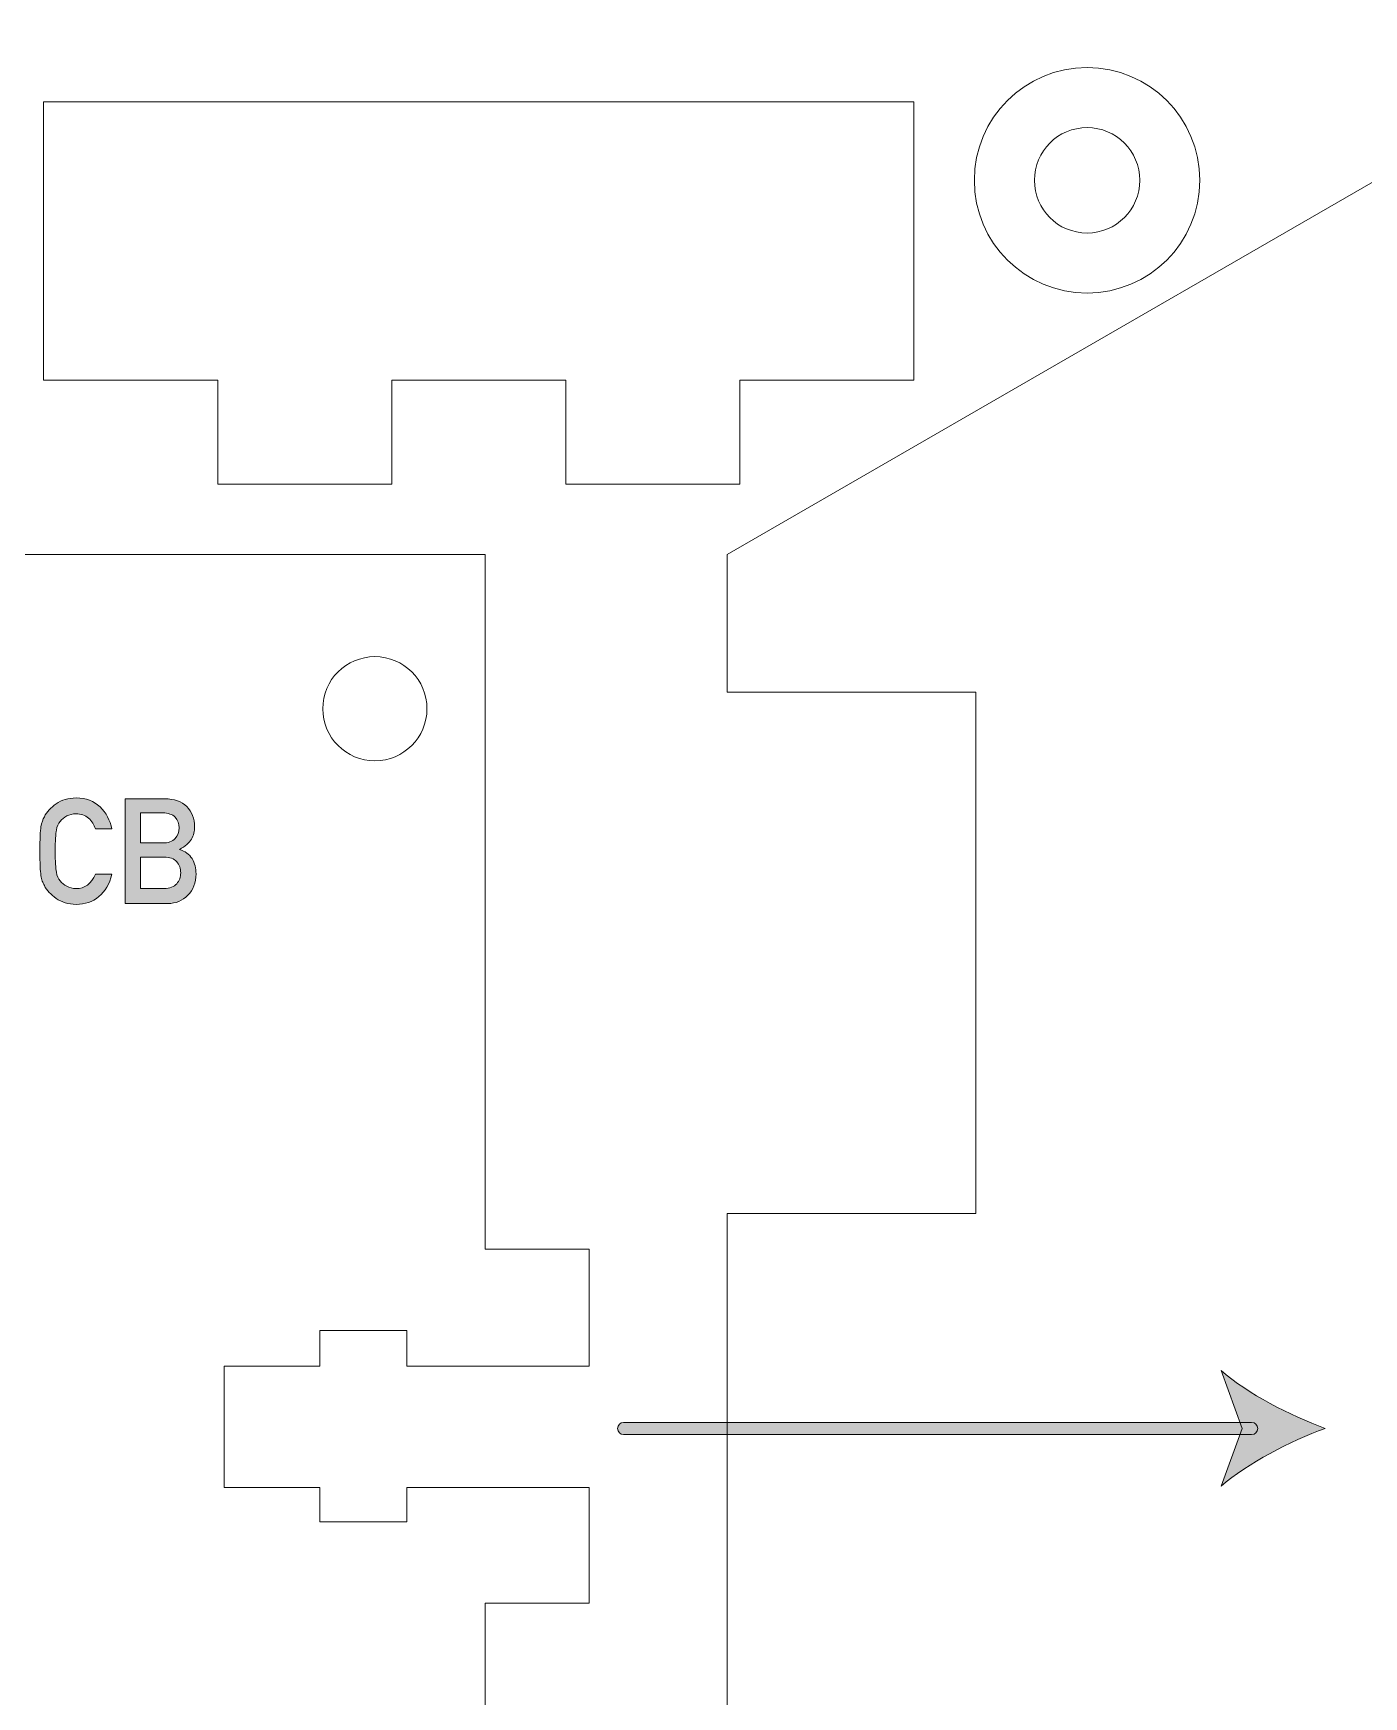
# Model space of a CAD drawing. Header units: inches. Extents: x -8 to 219, y 60 to 237.
# Drawn here: x 131.3 to 169.6, y 189.51 to 237.4 of the extents above; entities that cross this region are included whole.
import ezdxf

# ---------------------------------------------------------------- set-up
doc = ezdxf.new("R2010")
doc.units = ezdxf.units.IN
doc.header["$MEASUREMENT"] = 0
doc.layers.add('Ebene 1', color=7, linetype='Continuous')

# ---------------------------------------------------------------- blocks, each defined once
blk = doc.blocks.new('block 4')
at = {"layer": 'Ebene 1', "color": 1, "lineweight": 9}
blk.add_lwpolyline([(131.599, 235.422), (131.599, 227.414), (136.609, 227.414), (136.609, 224.415), (141.618, 224.415), (141.618, 227.414), (146.628, 227.414), (146.628, 224.415), (151.637, 224.415), (151.637, 227.414), (156.647, 227.414), (156.647, 235.422), (131.599, 235.422)], dxfattribs=at)
blk = doc.blocks.new('block 6')
at = {"layer": 'Ebene 1', "color": 1, "lineweight": 9}
blk.add_lwpolyline([(144.309, 171.823), (144.308, 192.202), (147.306, 192.202), (147.306, 195.535), (142.05, 195.535), (142.05, 194.548), (139.545, 194.548), (139.545, 195.535), (136.793, 195.535), (136.793, 199.028), (139.545, 199.028), (139.545, 200.051), (142.05, 200.051), (142.05, 199.028), (147.306, 199.028), (147.306, 202.397), (144.308, 202.397), (144.308, 222.397), (71.99, 222.397)], dxfattribs=at)
blk = doc.blocks.new('block 7')
at = {"layer": 'Ebene 1', "color": 1, "lineweight": 9}
blk.add_open_spline([(141.133, 219.452), (141.962, 219.452), (142.633, 218.781), (142.633, 217.952), (142.633, 217.124), (141.962, 216.452), (141.133, 216.452), (140.305, 216.452), (139.633, 217.124), (139.633, 217.952), (139.633, 218.781), (140.305, 219.452), (141.133, 219.452)], degree=3, knots=[0, 0, 0, 0, 1, 1, 1, 2, 2, 2, 3, 3, 3, 4, 4, 4, 4], dxfattribs=at)
blk = doc.blocks.new('block 83')
at = {"layer": 'Ebene 1', "lineweight": 0}
blk.add_open_spline([(133.559, 213.188), (133.495, 212.909), (133.373, 212.694), (133.192, 212.544), (133.007, 212.396), (132.787, 212.322), (132.533, 212.322), (132.304, 212.327), (132.112, 212.385), (131.959, 212.495), (131.803, 212.601), (131.69, 212.724), (131.619, 212.863), (131.597, 212.909), (131.578, 212.952), (131.561, 212.993), (131.545, 213.036), (131.532, 213.09), (131.521, 213.155), (131.501, 213.276), (131.491, 213.509), (131.491, 213.853), (131.491, 214.203), (131.501, 214.438), (131.521, 214.556), (131.542, 214.675), (131.575, 214.77), (131.619, 214.843), (131.69, 214.983), (131.803, 215.107), (131.959, 215.215), (132.113, 215.326), (132.304, 215.382), (132.534, 215.385), (132.816, 215.382), (133.045, 215.296), (133.223, 215.127), (133.4, 214.956), (133.512, 214.745), (133.559, 214.493), (133.559, 214.493), (133.09, 214.493), (133.09, 214.493), (133.054, 214.615), (132.988, 214.719), (132.893, 214.804), (132.794, 214.885), (132.674, 214.928), (132.532, 214.93), (132.428, 214.928), (132.338, 214.906), (132.264, 214.866), (132.187, 214.825), (132.126, 214.773), (132.079, 214.711), (132.021, 214.646), (131.984, 214.562), (131.965, 214.46), (131.943, 214.352), (131.933, 214.15), (131.933, 213.853), (131.933, 213.556), (131.943, 213.355), (131.965, 213.251), (131.984, 213.145), (132.022, 213.061), (132.079, 212.996), (132.126, 212.934), (132.187, 212.883), (132.264, 212.845), (132.339, 212.799), (132.428, 212.776), (132.533, 212.776), (132.781, 212.776), (132.967, 212.913), (133.09, 213.188), (133.09, 213.188), (133.559, 213.188), (133.559, 213.188)], degree=3, knots=[0, 0, 0, 0, 1, 1, 1, 2, 2, 2, 3, 3, 3, 4, 4, 4, 5, 5, 5, 6, 6, 6, 7, 7, 7, 8, 8, 8, 9, 9, 9, 10, 10, 10, 11, 11, 11, 12, 12, 12, 13, 13, 13, 14, 14, 14, 15, 15, 15, 16, 16, 16, 17, 17, 17, 18, 18, 18, 19, 19, 19, 20, 20, 20, 21, 21, 21, 22, 22, 22, 23, 23, 23, 24, 24, 24, 25, 25, 25, 26, 26, 26, 26], dxfattribs=at)
blk = doc.blocks.new('block 84')
at = {"layer": 'Ebene 1'}
h = blk.add_hatch(color=112, dxfattribs=at)
h.dxf.hatch_style = 2
edge = h.paths.add_edge_path()
edge.add_spline(control_points=[(133.559, 213.188), (133.495, 212.909), (133.373, 212.694), (133.192, 212.544), (133.007, 212.396), (132.787, 212.322), (132.533, 212.322), (132.304, 212.327), (132.112, 212.385), (131.959, 212.495), (131.803, 212.601), (131.69, 212.724), (131.619, 212.863), (131.597, 212.909), (131.578, 212.952), (131.561, 212.993), (131.545, 213.036), (131.532, 213.09), (131.521, 213.155), (131.501, 213.276), (131.491, 213.509), (131.491, 213.853), (131.491, 214.203), (131.501, 214.438), (131.521, 214.556), (131.542, 214.675), (131.575, 214.77), (131.619, 214.843), (131.69, 214.983), (131.803, 215.107), (131.959, 215.215), (132.113, 215.326), (132.304, 215.382), (132.534, 215.385), (132.816, 215.382), (133.045, 215.296), (133.223, 215.127), (133.4, 214.956), (133.512, 214.745), (133.559, 214.493), (133.559, 214.493), (133.09, 214.493), (133.09, 214.493), (133.054, 214.615), (132.988, 214.719), (132.893, 214.804), (132.794, 214.885), (132.674, 214.928), (132.532, 214.93), (132.428, 214.928), (132.338, 214.906), (132.264, 214.866), (132.187, 214.825), (132.126, 214.773), (132.079, 214.711), (132.021, 214.646), (131.984, 214.562), (131.965, 214.46), (131.943, 214.352), (131.933, 214.15), (131.933, 213.853), (131.933, 213.556), (131.943, 213.355), (131.965, 213.251), (131.984, 213.145), (132.022, 213.061), (132.079, 212.996), (132.126, 212.934), (132.187, 212.883), (132.264, 212.845), (132.339, 212.799), (132.428, 212.776), (132.533, 212.776), (132.781, 212.776), (132.967, 212.913), (133.09, 213.188), (133.09, 213.188), (133.559, 213.188), (133.559, 213.188)], knot_values=[0, 0, 0, 0, 1, 1, 1, 2, 2, 2, 3, 3, 3, 4, 4, 4, 5, 5, 5, 6, 6, 6, 7, 7, 7, 8, 8, 8, 9, 9, 9, 10, 10, 10, 11, 11, 11, 12, 12, 12, 13, 13, 13, 14, 14, 14, 15, 15, 15, 16, 16, 16, 17, 17, 17, 18, 18, 18, 19, 19, 19, 20, 20, 20, 21, 21, 21, 22, 22, 22, 23, 23, 23, 24, 24, 24, 25, 25, 25, 26, 26, 26, 26], degree=3, periodic=1)
at = {"layer": 'Ebene 1', "lineweight": 0}
blk.add_open_spline([(133.559, 213.188), (133.495, 212.909), (133.373, 212.694), (133.192, 212.544), (133.007, 212.396), (132.787, 212.322), (132.533, 212.322), (132.304, 212.327), (132.112, 212.385), (131.959, 212.495), (131.803, 212.601), (131.69, 212.724), (131.619, 212.863), (131.597, 212.909), (131.578, 212.952), (131.561, 212.993), (131.545, 213.036), (131.532, 213.09), (131.521, 213.155), (131.501, 213.276), (131.491, 213.509), (131.491, 213.853), (131.491, 214.203), (131.501, 214.438), (131.521, 214.556), (131.542, 214.675), (131.575, 214.77), (131.619, 214.843), (131.69, 214.983), (131.803, 215.107), (131.959, 215.215), (132.113, 215.326), (132.304, 215.382), (132.534, 215.385), (132.816, 215.382), (133.045, 215.296), (133.223, 215.127), (133.4, 214.956), (133.512, 214.745), (133.559, 214.493), (133.559, 214.493), (133.09, 214.493), (133.09, 214.493), (133.054, 214.615), (132.988, 214.719), (132.893, 214.804), (132.794, 214.885), (132.674, 214.928), (132.532, 214.93), (132.428, 214.928), (132.338, 214.906), (132.264, 214.866), (132.187, 214.825), (132.126, 214.773), (132.079, 214.711), (132.021, 214.646), (131.984, 214.562), (131.965, 214.46), (131.943, 214.352), (131.933, 214.15), (131.933, 213.853), (131.933, 213.556), (131.943, 213.355), (131.965, 213.251), (131.984, 213.145), (132.022, 213.061), (132.079, 212.996), (132.126, 212.934), (132.187, 212.883), (132.264, 212.845), (132.339, 212.799), (132.428, 212.776), (132.533, 212.776), (132.781, 212.776), (132.967, 212.913), (133.09, 213.188), (133.09, 213.188), (133.559, 213.188), (133.559, 213.188)], degree=3, knots=[0, 0, 0, 0, 1, 1, 1, 2, 2, 2, 3, 3, 3, 4, 4, 4, 5, 5, 5, 6, 6, 6, 7, 7, 7, 8, 8, 8, 9, 9, 9, 10, 10, 10, 11, 11, 11, 12, 12, 12, 13, 13, 13, 14, 14, 14, 15, 15, 15, 16, 16, 16, 17, 17, 17, 18, 18, 18, 19, 19, 19, 20, 20, 20, 21, 21, 21, 22, 22, 22, 23, 23, 23, 24, 24, 24, 25, 25, 25, 26, 26, 26, 26], dxfattribs=at)
blk = doc.blocks.new('block 85')
at = {"layer": 'Ebene 1', "lineweight": 0}
blk.add_open_spline([(133.944, 215.36), (133.944, 215.36), (135.076, 215.36), (135.076, 215.36), (135.363, 215.357), (135.578, 215.283), (135.722, 215.137), (135.868, 214.989), (135.941, 214.794), (135.941, 214.552), (135.943, 214.428), (135.915, 214.309), (135.855, 214.196), (135.824, 214.143), (135.78, 214.092), (135.722, 214.043), (135.665, 213.992), (135.594, 213.946), (135.51, 213.905), (135.51, 213.905), (135.51, 213.897), (135.51, 213.897), (135.67, 213.854), (135.79, 213.768), (135.872, 213.638), (135.948, 213.505), (135.986, 213.359), (135.986, 213.202), (135.984, 212.942), (135.905, 212.736), (135.75, 212.584), (135.596, 212.426), (135.405, 212.346), (135.175, 212.346), (135.175, 212.346), (133.944, 212.346), (133.944, 212.346), (133.944, 212.346), (133.944, 215.36), (133.944, 215.36)], degree=3, knots=[0, 0, 0, 0, 1, 1, 1, 2, 2, 2, 3, 3, 3, 4, 4, 4, 5, 5, 5, 6, 6, 6, 7, 7, 7, 8, 8, 8, 9, 9, 9, 10, 10, 10, 11, 11, 11, 12, 12, 12, 13, 13, 13, 13], dxfattribs=at)
blk = doc.blocks.new('block 86')
at = {"layer": 'Ebene 1', "lineweight": 0}
blk.add_open_spline([(134.386, 214.955), (134.386, 214.955), (134.386, 214.089), (134.386, 214.089), (134.386, 214.089), (135.026, 214.089), (135.026, 214.089), (135.187, 214.089), (135.306, 214.132), (135.382, 214.22), (135.46, 214.3), (135.498, 214.401), (135.498, 214.523), (135.498, 214.645), (135.46, 214.748), (135.382, 214.833), (135.306, 214.912), (135.187, 214.952), (135.026, 214.955), (135.026, 214.955), (134.386, 214.955), (134.386, 214.955)], degree=3, knots=[0, 0, 0, 0, 1, 1, 1, 2, 2, 2, 3, 3, 3, 4, 4, 4, 5, 5, 5, 6, 6, 6, 7, 7, 7, 7], dxfattribs=at)
blk = doc.blocks.new('block 87')
at = {"layer": 'Ebene 1', "lineweight": 0}
blk.add_open_spline([(134.386, 213.684), (134.386, 213.684), (134.386, 212.776), (134.386, 212.776), (134.386, 212.776), (135.069, 212.776), (135.069, 212.776), (135.233, 212.779), (135.354, 212.825), (135.43, 212.915), (135.506, 213.003), (135.544, 213.108), (135.544, 213.23), (135.544, 213.354), (135.506, 213.461), (135.43, 213.549), (135.354, 213.636), (135.233, 213.681), (135.069, 213.684), (135.069, 213.684), (134.386, 213.684), (134.386, 213.684)], degree=3, knots=[0, 0, 0, 0, 1, 1, 1, 2, 2, 2, 3, 3, 3, 4, 4, 4, 5, 5, 5, 6, 6, 6, 7, 7, 7, 7], dxfattribs=at)
blk = doc.blocks.new('block 88')
at = {"layer": 'Ebene 1'}
h = blk.add_hatch(color=112, dxfattribs=at)
h.dxf.hatch_style = 2
edge = h.paths.add_edge_path()
edge.add_spline(control_points=[(133.944, 215.36), (133.944, 215.36), (135.076, 215.36), (135.076, 215.36), (135.363, 215.357), (135.578, 215.283), (135.722, 215.137), (135.868, 214.989), (135.941, 214.794), (135.941, 214.552), (135.943, 214.428), (135.915, 214.309), (135.855, 214.196), (135.824, 214.143), (135.78, 214.092), (135.722, 214.043), (135.665, 213.992), (135.594, 213.946), (135.51, 213.905), (135.51, 213.905), (135.51, 213.897), (135.51, 213.897), (135.67, 213.854), (135.79, 213.768), (135.872, 213.638), (135.948, 213.505), (135.986, 213.359), (135.986, 213.202), (135.984, 212.942), (135.905, 212.736), (135.75, 212.584), (135.596, 212.426), (135.405, 212.346), (135.175, 212.346), (135.175, 212.346), (133.944, 212.346), (133.944, 212.346), (133.944, 212.346), (133.944, 215.36), (133.944, 215.36)], knot_values=[0, 0, 0, 0, 1, 1, 1, 2, 2, 2, 3, 3, 3, 4, 4, 4, 5, 5, 5, 6, 6, 6, 7, 7, 7, 8, 8, 8, 9, 9, 9, 10, 10, 10, 11, 11, 11, 12, 12, 12, 13, 13, 13, 13], degree=3, periodic=1)
edge = h.paths.add_edge_path()
edge.add_spline(control_points=[(134.386, 214.955), (134.386, 214.955), (134.386, 214.089), (134.386, 214.089), (134.386, 214.089), (135.026, 214.089), (135.026, 214.089), (135.187, 214.089), (135.306, 214.132), (135.382, 214.22), (135.46, 214.3), (135.498, 214.401), (135.498, 214.523), (135.498, 214.645), (135.46, 214.748), (135.382, 214.833), (135.306, 214.912), (135.187, 214.952), (135.026, 214.955), (135.026, 214.955), (134.386, 214.955), (134.386, 214.955)], knot_values=[0, 0, 0, 0, 1, 1, 1, 2, 2, 2, 3, 3, 3, 4, 4, 4, 5, 5, 5, 6, 6, 6, 7, 7, 7, 7], degree=3, periodic=1)
edge = h.paths.add_edge_path()
edge.add_spline(control_points=[(134.386, 213.684), (134.386, 213.684), (134.386, 212.776), (134.386, 212.776), (134.386, 212.776), (135.069, 212.776), (135.069, 212.776), (135.233, 212.779), (135.354, 212.825), (135.43, 212.915), (135.506, 213.003), (135.544, 213.108), (135.544, 213.23), (135.544, 213.354), (135.506, 213.461), (135.43, 213.549), (135.354, 213.636), (135.233, 213.681), (135.069, 213.684), (135.069, 213.684), (134.386, 213.684), (134.386, 213.684)], knot_values=[0, 0, 0, 0, 1, 1, 1, 2, 2, 2, 3, 3, 3, 4, 4, 4, 5, 5, 5, 6, 6, 6, 7, 7, 7, 7], degree=3, periodic=1)
at = {"layer": 'Ebene 1', "lineweight": 0}
for points, knots in [([(133.944, 215.36), (133.944, 215.36), (135.076, 215.36), (135.076, 215.36), (135.363, 215.357), (135.578, 215.283), (135.722, 215.137), (135.868, 214.989), (135.941, 214.794), (135.941, 214.552), (135.943, 214.428), (135.915, 214.309), (135.855, 214.196), (135.824, 214.143), (135.78, 214.092), (135.722, 214.043), (135.665, 213.992), (135.594, 213.946), (135.51, 213.905), (135.51, 213.905), (135.51, 213.897), (135.51, 213.897), (135.67, 213.854), (135.79, 213.768), (135.872, 213.638), (135.948, 213.505), (135.986, 213.359), (135.986, 213.202), (135.984, 212.942), (135.905, 212.736), (135.75, 212.584), (135.596, 212.426), (135.405, 212.346), (135.175, 212.346), (135.175, 212.346), (133.944, 212.346), (133.944, 212.346), (133.944, 212.346), (133.944, 215.36), (133.944, 215.36)], [0, 0, 0, 0, 1, 1, 1, 2, 2, 2, 3, 3, 3, 4, 4, 4, 5, 5, 5, 6, 6, 6, 7, 7, 7, 8, 8, 8, 9, 9, 9, 10, 10, 10, 11, 11, 11, 12, 12, 12, 13, 13, 13, 13]), ([(134.386, 214.955), (134.386, 214.955), (134.386, 214.089), (134.386, 214.089), (134.386, 214.089), (135.026, 214.089), (135.026, 214.089), (135.187, 214.089), (135.306, 214.132), (135.382, 214.22), (135.46, 214.3), (135.498, 214.401), (135.498, 214.523), (135.498, 214.645), (135.46, 214.748), (135.382, 214.833), (135.306, 214.912), (135.187, 214.952), (135.026, 214.955), (135.026, 214.955), (134.386, 214.955), (134.386, 214.955)], [0, 0, 0, 0, 1, 1, 1, 2, 2, 2, 3, 3, 3, 4, 4, 4, 5, 5, 5, 6, 6, 6, 7, 7, 7, 7]), ([(134.386, 213.684), (134.386, 213.684), (134.386, 212.776), (134.386, 212.776), (134.386, 212.776), (135.069, 212.776), (135.069, 212.776), (135.233, 212.779), (135.354, 212.825), (135.43, 212.915), (135.506, 213.003), (135.544, 213.108), (135.544, 213.23), (135.544, 213.354), (135.506, 213.461), (135.43, 213.549), (135.354, 213.636), (135.233, 213.681), (135.069, 213.684), (135.069, 213.684), (134.386, 213.684), (134.386, 213.684)], [0, 0, 0, 0, 1, 1, 1, 2, 2, 2, 3, 3, 3, 4, 4, 4, 5, 5, 5, 6, 6, 6, 7, 7, 7, 7])]:
    blk.add_open_spline(points, degree=3, knots=knots, dxfattribs=at)
blk = doc.blocks.new('block 151')
at = {"layer": 'Ebene 1', "color": 1, "lineweight": 9}
blk.add_open_spline([(161.636, 236.41), (159.843, 236.41), (158.39, 234.957), (158.39, 233.164), (158.39, 231.372), (159.843, 229.919), (161.636, 229.919), (163.428, 229.919), (164.882, 231.372), (164.882, 233.164), (164.882, 234.957), (163.428, 236.41), (161.636, 236.41)], degree=3, knots=[0, 0, 0, 0, 1, 1, 1, 2, 2, 2, 3, 3, 3, 4, 4, 4, 4], dxfattribs=at)
blk = doc.blocks.new('block 152')
at = {"layer": 'Ebene 1', "color": 1, "lineweight": 9}
blk.add_open_spline([(161.636, 231.647), (160.798, 231.647), (160.119, 232.326), (160.119, 233.164), (160.119, 234.002), (160.798, 234.681), (161.636, 234.681), (162.474, 234.681), (163.153, 234.002), (163.153, 233.164), (163.153, 232.326), (162.474, 231.647), (161.636, 231.647)], degree=3, knots=[0, 0, 0, 0, 1, 1, 1, 2, 2, 2, 3, 3, 3, 4, 4, 4, 4], dxfattribs=at)
blk = doc.blocks.new('block 172')
at = {"layer": 'Ebene 1', "lineweight": 0}
blk.add_open_spline([(166.373, 197.061), (166.373, 197.061), (148.295, 197.061), (148.295, 197.061), (148.199, 197.061), (148.12, 197.14), (148.12, 197.236), (148.12, 197.333), (148.199, 197.411), (148.295, 197.411), (148.295, 197.411), (166.373, 197.411), (166.373, 197.411), (166.47, 197.411), (166.548, 197.333), (166.548, 197.236), (166.548, 197.14), (166.47, 197.061), (166.373, 197.061)], degree=3, knots=[0, 0, 0, 0, 1, 1, 1, 2, 2, 2, 3, 3, 3, 4, 4, 4, 5, 5, 5, 6, 6, 6, 6], dxfattribs=at)
blk = doc.blocks.new('block 173')
at = {"layer": 'Ebene 1'}
h = blk.add_hatch(color=112, dxfattribs=at)
h.dxf.hatch_style = 2
edge = h.paths.add_edge_path()
edge.add_spline(control_points=[(166.373, 197.061), (166.373, 197.061), (148.295, 197.061), (148.295, 197.061), (148.199, 197.061), (148.12, 197.14), (148.12, 197.236), (148.12, 197.333), (148.199, 197.411), (148.295, 197.411), (148.295, 197.411), (166.373, 197.411), (166.373, 197.411), (166.47, 197.411), (166.548, 197.333), (166.548, 197.236), (166.548, 197.14), (166.47, 197.061), (166.373, 197.061)], knot_values=[0, 0, 0, 0, 1, 1, 1, 2, 2, 2, 3, 3, 3, 4, 4, 4, 5, 5, 5, 6, 6, 6, 6], degree=3, periodic=1)
at = {"layer": 'Ebene 1', "lineweight": 0}
blk.add_open_spline([(166.373, 197.061), (166.373, 197.061), (148.295, 197.061), (148.295, 197.061), (148.199, 197.061), (148.12, 197.14), (148.12, 197.236), (148.12, 197.333), (148.199, 197.411), (148.295, 197.411), (148.295, 197.411), (166.373, 197.411), (166.373, 197.411), (166.47, 197.411), (166.548, 197.333), (166.548, 197.236), (166.548, 197.14), (166.47, 197.061), (166.373, 197.061)], degree=3, knots=[0, 0, 0, 0, 1, 1, 1, 2, 2, 2, 3, 3, 3, 4, 4, 4, 5, 5, 5, 6, 6, 6, 6], dxfattribs=at)
blk = doc.blocks.new('block 174')
at = {"layer": 'Ebene 1', "lineweight": 0}
blk.add_open_spline([(168.485, 197.236), (167.491, 197.605), (166.258, 198.234), (165.494, 198.901), (165.494, 198.901), (166.096, 197.236), (166.096, 197.236), (166.096, 197.236), (165.494, 195.572), (165.494, 195.572), (166.258, 196.239), (167.491, 196.868), (168.485, 197.236)], degree=3, knots=[0, 0, 0, 0, 1, 1, 1, 2, 2, 2, 3, 3, 3, 4, 4, 4, 4], dxfattribs=at)
blk = doc.blocks.new('block 175')
at = {"layer": 'Ebene 1'}
h = blk.add_hatch(color=112, dxfattribs=at)
h.dxf.hatch_style = 2
edge = h.paths.add_edge_path()
edge.add_spline(control_points=[(168.485, 197.236), (167.491, 197.605), (166.258, 198.234), (165.494, 198.901), (165.494, 198.901), (166.096, 197.236), (166.096, 197.236), (166.096, 197.236), (165.494, 195.572), (165.494, 195.572), (166.258, 196.239), (167.491, 196.868), (168.485, 197.236)], knot_values=[0, 0, 0, 0, 1, 1, 1, 2, 2, 2, 3, 3, 3, 4, 4, 4, 4], degree=3, periodic=1)
at = {"layer": 'Ebene 1', "lineweight": 0}
blk.add_open_spline([(168.485, 197.236), (167.491, 197.605), (166.258, 198.234), (165.494, 198.901), (165.494, 198.901), (166.096, 197.236), (166.096, 197.236), (166.096, 197.236), (165.494, 195.572), (165.494, 195.572), (166.258, 196.239), (167.491, 196.868), (168.485, 197.236)], degree=3, knots=[0, 0, 0, 0, 1, 1, 1, 2, 2, 2, 3, 3, 3, 4, 4, 4, 4], dxfattribs=at)
blk = doc.blocks.new('block 224')
at = {"layer": 'Ebene 1', "color": 1, "lineweight": 9}
blk.add_lwpolyline([(177.291, 237.397), (151.277, 222.397), (151.277, 218.427), (158.431, 218.427), (158.431, 203.427), (151.277, 203.427), (151.277, 171.823), (148.279, 171.823), (148.279, 168.454), (153.535, 168.454), (153.535, 169.477), (156.04, 169.477), (156.04, 168.454), (158.792, 168.454), (158.792, 164.961), (156.04, 164.961), (156.04, 163.974), (153.535, 163.974), (153.535, 164.961), (148.279, 164.961), (148.279, 161.628), (151.277, 161.628), (151.277, 141.627), (176.189, 141.628)], dxfattribs=at)

msp = doc.modelspace()

# ---------------------------------------------------------------- block references
at = {"layer": 'Ebene 1'}
for name in ['block 224', 'block 151', 'block 4', 'block 152', 'block 6', 'block 7', 'block 83', 'block 84', 'block 85', 'block 88', 'block 86', 'block 87', 'block 174', 'block 175', 'block 172', 'block 173']:
    msp.add_blockref(name, (0, 0), dxfattribs=at)

doc.saveas('drawing.dxf')
